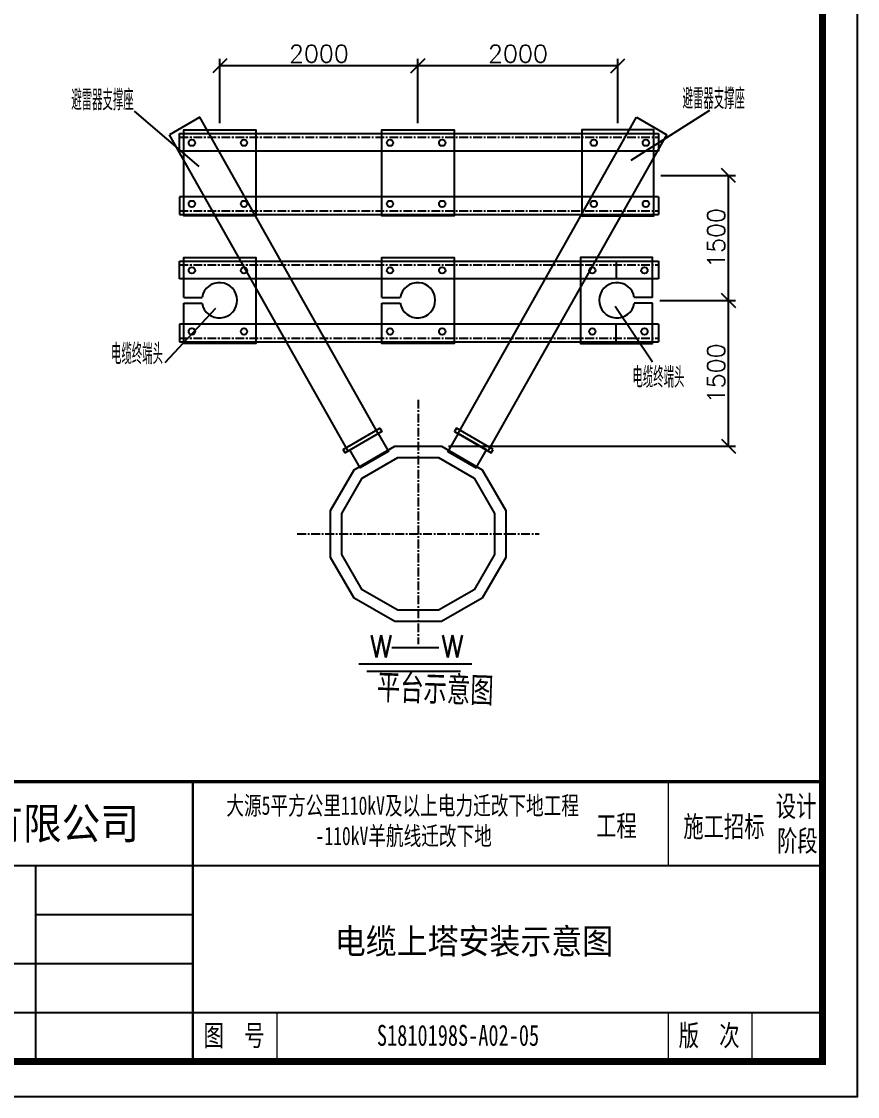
# Model space of a CAD drawing. Header units: inches. Extents: x 16 to 946, y -28 to 305.
# Drawn here: x 826.3 to 945.7, y 1.9 to 155.6 of the extents above; entities that cross this region are included whole.
import ezdxf
from ezdxf.enums import TextEntityAlignment as Align

# ---------------------------------------------------------------- set-up
doc = ezdxf.new("R2010")
doc.units = ezdxf.units.IN
doc.header["$MEASUREMENT"] = 0
doc.linetypes.add('CENTER', pattern=[2, 1.25, -0.25, 0.25, -0.25])
for name, color, linetype in [('2', 1, 'CENTER'), ('3', 3, 'Continuous'), ('DIM', 3, 'Continuous'), ('DRAW', 7, 'Continuous'), ('DRAW-XI', 4, 'Continuous'), ('原状电力线', 7, 'Continuous'), ('图框－字', 40, 'Continuous')]:
    doc.layers.add(name, color=color, linetype=linetype)
doc.styles.get("Standard").update_dxf_attribs({"font": 'txt', "bigfont": 'gbcbig.shx'})
doc.styles.add('仿宋', font='', dxfattribs={"width": 0.68})
doc.styles.add('宋体-0.71', font='', dxfattribs={"width": 0.71})
doc.styles.add('宋体-0.9', font='', dxfattribs={"width": 0.9})
doc.styles.add('宋体B', font='', dxfattribs={"width": 0.75, "height": 3.5})
doc.styles.get('仿宋').set_extended_font_data('FangSong_GB2312')
doc.styles.get('宋体-0.71').set_extended_font_data('SimSun')
doc.styles.get('宋体-0.9').set_extended_font_data('SimSun')
doc.styles.get('宋体B').set_extended_font_data('SimSun')
doc.dimstyles.new('STANDARD$0', dxfattribs={"dimtxt": 2.5, "dimasz": 2, "dimexe": 1, "dimexo": 1, "dimgap": 0.5, "dimtad": 1, "dimdec": 0, "dimlfac": 100, "dimzin": 10, "dimdsep": 46, "dimlunit": 6, "dimtxsty": 'Standard', "dimblk1": 'OBLIQUE', "dimblk2": 'OBLIQUE', "dimsah": 1, "dimcen": 2.5, "dimclrd": 6, "dimclre": 6, "dimclrt": 2, "dimadec": 0, "dimazin": 0, "dimtfac": 1, "dimtdec": 0, "dimtofl": 0, "dimtmove": 0, "dimatfit": 3, "dimldrblk": 'OBLIQUE', "dimfxl": 1, "dimtolj": 1, "dimtzin": 10, "dimarcsym": 0})

# ---------------------------------------------------------------- blocks, each defined once
blk = doc.blocks.new('_OBLIQUE')
at = {"color": 0, "linetype": 'ByBlock'}
blk.add_line((-0.5, -0.5), (0.5, 0.5), dxfattribs=at)
blk = doc.blocks.new('*D13')
at = {"layer": 'DEFPOINTS', "color": 0}
for p in [(916.4736887752006, 115.706049952079), (927.2912259610093, 115.706049952079), (886.3090104502044, 94.84591049940127)]:
    blk.add_point(p, dxfattribs=at)
at = {"layer": 'DRAW', "color": 6, "lineweight": -2}
for p, q in [((917.4736887752006, 115.706049952079), (928.2912259610093, 115.7060499520789)), ((887.3090104502044, 94.84591049940127), (928.2912259610093, 94.84591049940126))]:
    blk.add_line(p, q, dxfattribs=at)
at = {"layer": 'DRAW', "color": 6, "linetype": 'ByBlock', "lineweight": -2}
blk.add_line((927.2912259610093, 94.84591049940127), (927.2912259610093, 115.706049952079), dxfattribs=at)
at = {"layer": 'DRAW', "color": 6, "lineweight": -2, "xscale": 2, "yscale": 2, "zscale": 2}
for p, rotation in [((927.2912259610093, 115.706049952079), 90), ((927.2912259610093, 94.84591049940127), 270)]:
    blk.add_blockref('_OBLIQUE', p, dxfattribs=dict(at, rotation=rotation))
at = {"layer": 'DRAW', "color": 2, "insert": (925.5412259610093, 105.2759802257403), "char_height": 2.5, "attachment_point": 5, "rotation": 90}
blk.add_mtext('\\A1;1500', dxfattribs=at)
blk = doc.blocks.new('*D14')
at = {"layer": 'DEFPOINTS', "color": 0}
for p in [(916.657405799815, 133.5493267177639), (927.2912259610093, 133.5493267177639), (916.4736887752006, 115.706049952079)]:
    blk.add_point(p, dxfattribs=at)
at = {"layer": 'DRAW', "color": 6, "lineweight": -2}
for p, q in [((917.657405799815, 133.5493267177639), (928.2912259610093, 133.5493267177639)), ((917.4736887752006, 115.706049952079), (928.2912259610093, 115.7060499520789))]:
    blk.add_line(p, q, dxfattribs=at)
at = {"layer": 'DRAW', "color": 6, "linetype": 'ByBlock', "lineweight": -2}
blk.add_line((927.2912259610093, 115.706049952079), (927.2912259610093, 133.5493267177639), dxfattribs=at)
at = {"layer": 'DRAW', "color": 6, "lineweight": -2, "xscale": 2, "yscale": 2, "zscale": 2}
for p, rotation in [((927.2912259610093, 133.5493267177639), 90), ((927.2912259610093, 115.706049952079), 270)]:
    blk.add_blockref('_OBLIQUE', p, dxfattribs=dict(at, rotation=rotation))
at = {"layer": 'DRAW', "color": 2, "insert": (925.5412259610093, 124.6276883349216), "char_height": 2.5, "attachment_point": 5, "rotation": 90}
blk.add_mtext('\\A1;1500', dxfattribs=at)
blk = doc.blocks.new('*D15')
at = {"layer": 'DEFPOINTS', "color": 0}
for p in [(882.9275084902984, 149.2178548016358), (882.9275084902984, 140.0671720594814), (911.5068294481534, 140.0671720594814)]:
    blk.add_point(p, dxfattribs=at)
at = {"layer": 'DRAW', "color": 6, "lineweight": -2}
for p, q in [((882.9275084902984, 141.0671720594814), (882.9275084902984, 150.2178548016358)), ((911.5068294481534, 141.0671720594814), (911.5068294481534, 150.2178548016358))]:
    blk.add_line(p, q, dxfattribs=at)
at = {"layer": 'DRAW', "color": 6, "linetype": 'ByBlock', "lineweight": -2}
blk.add_line((911.5068294481534, 149.2178548016358), (882.9275084902984, 149.2178548016358), dxfattribs=at)
at = {"layer": 'DRAW', "color": 6, "lineweight": -2, "xscale": 2, "yscale": 2, "zscale": 2, "rotation": 180}
blk.add_blockref('_OBLIQUE', (882.9275084902984, 149.2178548016358), dxfattribs=at)
at = {"layer": 'DRAW', "color": 6, "lineweight": -2, "xscale": 2, "yscale": 2, "zscale": 2}
blk.add_blockref('_OBLIQUE', (911.5068294481534, 149.2178548016358), dxfattribs=at)
at = {"layer": 'DRAW', "color": 2, "insert": (897.2171689692259, 150.9678548016358), "char_height": 2.5, "attachment_point": 5}
blk.add_mtext('\\A1;2000', dxfattribs=at)
blk = doc.blocks.new('*D16')
at = {"layer": 'DEFPOINTS', "color": 0}
for p in [(854.606142890385, 149.2178548016358), (854.606142890385, 140.0671720594814), (882.9275084902984, 140.0671720594814)]:
    blk.add_point(p, dxfattribs=at)
at = {"layer": 'DRAW', "color": 6, "lineweight": -2}
for p, q in [((854.606142890385, 141.0671720594814), (854.606142890385, 150.2178548016358)), ((882.9275084902984, 141.0671720594814), (882.9275084902984, 150.2178548016358))]:
    blk.add_line(p, q, dxfattribs=at)
at = {"layer": 'DRAW', "color": 6, "linetype": 'ByBlock', "lineweight": -2}
blk.add_line((882.9275084902984, 149.2178548016358), (854.606142890385, 149.2178548016358), dxfattribs=at)
at = {"layer": 'DRAW', "color": 6, "lineweight": -2, "xscale": 2, "yscale": 2, "zscale": 2, "rotation": 180}
blk.add_blockref('_OBLIQUE', (854.606142890385, 149.2178548016358), dxfattribs=at)
at = {"layer": 'DRAW', "color": 6, "lineweight": -2, "xscale": 2, "yscale": 2, "zscale": 2}
blk.add_blockref('_OBLIQUE', (882.9275084902984, 149.2178548016358), dxfattribs=at)
at = {"layer": 'DRAW', "color": 2, "insert": (868.7668256903416, 150.9678548016358), "char_height": 2.5, "attachment_point": 5}
blk.add_mtext('\\A1;2000', dxfattribs=at)

msp = doc.modelspace()

# ---------------------------------------------------------------- linework, layer by layer
at = {"color": 3}
for p, q in [((851.7454701563765, 141.8823176456912), (847.4203294236577, 139.3729500209205)), ((877.2343559406654, 96.6802786730018), (851.7454701563765, 141.8823176456839)), ((888.6720489970248, 96.68027867301635), (914.1609347812118, 141.8823176457567)), ((914.1609347812118, 141.882317645764), (918.4860755139307, 139.3729500210079)), ((872.8790636988197, 94.22438179240771), (847.4203294236577, 139.3729500209278)), ((893.0273412388706, 94.22438179242954), (918.4860755139307, 139.3729500210079))]:
    msp.add_line(p, q, dxfattribs=at)
at = {"lineweight": 13}
for p, q in [((918.6605870559783, 46.89247187919432), (918.6605870559774, 34.89247187919432)), ((940.6605870559747, 46.89247187919432), (940.6605870559747, 6.892471879194318)), ((862.7437617965224, 13.89247187919523), (862.7437617965211, 6.892471879194318)), ((918.6605870559761, 13.89247187919523), (918.6605870559747, 6.892471879194318)), ((930.6605870559756, 13.89247187919523), (930.6605870559747, 6.892471879194318))]:
    msp.add_line(p, q, dxfattribs=at)
for p, q in [((828.2437617965211, 34.89247187919432), (828.2437617965211, 6.892471879194318)), ((828.2437617965206, 27.89247187919432), (850.7437617965211, 27.89247187919432)), ((783.2437617965211, 20.89247187919432), (850.7437617965211, 20.89247187919432)), ((760.7437617965211, 13.89247187919432), (940.6605870559747, 13.89247187919432)), ((940.7437617965211, 6.892471879194318), (760.7437617965211, 6.892471879194318))]:
    msp.add_line(p, q)
msp.add_lwpolyline([(945.7437617965211, 298.8924718791943), (525.7437617965211, 298.8924718791943), (525.7437617965211, 1.892471879194318), (945.7437617965211, 1.892471879194318)], close=True)
at = {"const_width": 1}
msp.add_lwpolyline([(550.7437617965211, 6.892471879194318), (940.7437617965211, 6.892471879194318), (940.7437617965211, 293.8924718791943), (550.7437617965211, 293.8924718791943)], close=True, dxfattribs=at)
at = {"color": 3}
for points in [[(872.2356340307815, 94.40608967861544), (877.4896151957873, 97.43947711855208), (877.7733395392352, 96.94805214035068), (872.5193583742293, 93.91466470041405)], [(893.670770906916, 94.40608967864455), (888.4167897419029, 97.43947711856663), (888.1330653984551, 96.94805214036523), (893.3870465634682, 93.91466470044315)], [(873.1953757851443, 94.34837239295803), (877.2343559406654, 96.6802786730018), (878.716688771965, 94.11280289547494), (874.6777086164366, 91.78089661543117)], [(892.7110291525532, 94.34837239298713), (888.6720489970248, 96.68027867301635), (887.1897161657325, 94.11280289547494), (891.2286963212609, 91.78089661544573)], [(879.5973944874859, 69.7978187256499), (873.7849645633323, 73.15362670700915), (870.4291565819731, 78.96605663116998), (870.4291565819731, 85.6776725938812), (873.7849645633323, 91.49010251803475), (879.5973944874859, 94.84591049940127), (886.3090104502044, 94.84591049940127), (892.1214403743579, 91.49010251803475), (895.4772483557172, 85.6776725938812), (895.4772483557172, 78.96605663116998), (892.1214403743579, 73.15362670700915), (886.3090104502044, 69.7978187256499)], [(880.0309845262818, 71.41599878008628), (874.9695545789727, 74.33821672264958), (872.0473366364095, 79.39964666995866), (872.0473366364095, 85.24408255509252), (874.9695545789727, 90.3055125024016), (880.0309845262818, 93.22773044496489), (885.8754204114084, 93.22773044496489), (890.9368503587248, 90.3055125024016), (893.8590683012881, 85.24408255509252), (893.8590683012881, 79.39964666995866), (890.9368503587248, 74.33821672264958), (885.8754204114084, 71.41599878008628)]]:
    msp.add_lwpolyline(points, close=True, dxfattribs=at)
at = {"lineweight": 60, "const_width": 0.5}
msp.add_lwpolyline([(760.7437617965211, 6.892471879194318), (760.7437617965211, 46.89247187919432), (940.7437617965211, 46.89247187919432)], dxfattribs=at)
at = {"lineweight": 30, "const_width": 0.3}
for points in [[(850.7437617965211, 6.892471879194318), (850.7437617965211, 46.89247187919432)], [(760.9937617965211, 34.89247187919432), (940.6605870559747, 34.89247187919432)]]:
    msp.add_lwpolyline(points, dxfattribs=at)
at = {"layer": '2'}
for p, q in [((848.8345440923513, 139.0412620102338), (917.2784282461871, 139.0412620102338)), ((848.8345440923513, 128.5342876910776), (917.2784282461871, 128.5342876910776)), ((848.8345440923513, 120.7989934340198), (917.2784282461871, 120.7989934340198)), ((848.8345440923513, 110.2920191148637), (917.2784282461871, 110.2920191148637)), ((882.9532024688597, 101.5064291356589), (882.9532024688597, 66.54995834170177)), ((865.67779677629, 82.32186461252195), (900.2286081614002, 82.32186461252195))]:
    msp.add_line(p, q, dxfattribs=at)
at = {"layer": 'DRAW'}
for p, q in [((851.6673813972084, 134.8344652666978), (842.3868788306063, 142.7511712490427)), ((913.3821852118053, 135.7702393789636), (924.6196955530104, 142.9089968196326)), ((848.8345440923513, 139.5701530334458), (917.2784282461871, 139.5701530334531)), ((848.8345440923513, 137.0453823084294), (848.8345440923513, 139.5701530334458)), ((917.2784282461871, 139.5701530334458), (917.2784282461871, 137.0453823084294)), ((917.2784282461871, 137.0453823084294), (848.8345440923513, 137.0453823084294)), ((917.2784282461871, 130.530167392882), (848.8345440923513, 130.530167392882)), ((848.8345440923513, 130.530167392882), (848.8345440923513, 128.0053966678656)), ((917.2784282461871, 130.530167392882), (917.2784282461871, 128.0053966678656)), ((848.8345440923513, 128.0053966678656), (917.2784282461871, 128.0053966678656)), ((848.8345440923513, 121.3278844572319), (917.2784282461871, 121.3278844572392)), ((848.8345440923513, 118.8031137322155), (848.8345440923513, 121.3278844572319)), ((911.240749512006, 121.3278844572319), (911.240749512006, 118.8031137322155)), ((917.2784282461871, 121.3278844572319), (917.2784282461871, 118.8031137322155)), ((917.2784282461871, 118.8031137322155), (848.8345440923513, 118.8031137322155)), ((849.4555665387234, 116.1390619411518), (852.0603536922936, 116.1390619411518)), ((849.4555665387234, 115.30705814155), (852.0603536922936, 115.30705814155)), ((877.7769321386368, 116.1390619411518), (880.381719292207, 116.1390619411518)), ((877.7769321386368, 115.30705814155), (880.381719292207, 115.30705814155)), ((916.4508383990396, 116.1390619410063), (913.8460512454694, 116.1390619410136)), ((916.4508383990324, 115.3070581414045), (913.8460512454621, 115.3070581414117)), ((853.9704962032483, 114.5368255166591), (846.7529255995687, 106.7665904318978)), ((911.129138118944, 114.8996051268236), (916.4490103689095, 106.9254681729558)), ((917.2784282461871, 112.2878988166681), (848.8345440923513, 112.2878988166681)), ((848.8345440923513, 112.2878988166681), (848.8345440923513, 109.7631280916517)), ((911.240749512006, 109.7631280916517), (911.240749512006, 112.2878988166681)), ((917.2784282461871, 112.2878988166681), (917.2784282461871, 109.7631280916517)), ((848.8345440923513, 109.7631280916517), (917.2784282461871, 109.7631280916517)), ((874.4905264498957, 63.76842177683784), (890.6027476858726, 63.76842177683784))]:
    msp.add_line(p, q, dxfattribs=at)
for points in [[(849.4555665387234, 133.5493267177639), (849.4555665387234, 140.0671720594814), (859.7567192420465, 140.0671720594814), (859.7567192420465, 127.8072378959091), (849.4555665387234, 127.8072378959091), (849.4555665387234, 133.5493267177639)], [(877.7769321386368, 133.5493267177639), (877.7769321386368, 140.0671720594814), (888.0780848419599, 140.0671720594814), (888.0780848419599, 127.8072378959091), (877.7769321386368, 127.8072378959091), (877.7769321386368, 133.5493267177639)], [(916.657405799815, 133.5493267177639), (916.657405799815, 140.0671720594814), (906.3562530964919, 140.0671720594814), (906.3562530964919, 127.8072378959091), (916.657405799815, 127.8072378959091), (916.657405799815, 133.5493267177639)], [(849.4555665387234, 116.1390619411518), (849.4555665387234, 121.8249034832675), (859.7567192420465, 121.8249034832675), (859.7567192420465, 109.5649693196951), (849.4555665387234, 109.5649693196951), (849.4555665387234, 115.30705814155)], [(877.7769321386368, 116.1390619411518), (877.7769321386368, 121.8249034832675), (888.0780848419599, 121.8249034832675), (888.0780848419599, 109.5649693196951), (877.7769321386368, 109.5649693196951), (877.7769321386368, 115.30705814155)], [(916.4508383990396, 116.1390619410063), (916.4508383990615, 121.8249034831219), (906.1496856957383, 121.8249034831656), (906.1496856956874, 109.5649693195933), (916.4508383990105, 109.5649693195496), (916.4508383990324, 115.3070581414045)]]:
    msp.add_lwpolyline(points, dxfattribs=at)
for centre in [(850.6123033603435, 138.2412178886711), (858.0636587018162, 138.2412178886711), (878.9336689602569, 138.2412178886711), (886.3850243017296, 138.2412178886711), (908.0493136367222, 138.2412178886711), (915.5006689781949, 138.2412178886711), (850.6123033603435, 129.5022845240068), (858.0636587018162, 129.5022845240068), (878.9336689602569, 129.5022845240068), (886.3850243017296, 129.5022845240068), (908.0493136367222, 129.5022845240068), (915.5006689781949, 129.5022845240068), (850.6123033603435, 119.9989493124572), (858.0636587018162, 119.9989493124572), (878.9336689602569, 119.9989493124572), (886.3850243017296, 119.9989493124572), (907.8427462359614, 119.998949312348), (915.294101577434, 119.9989493123189), (850.6123033603435, 111.2600159477929), (858.0636587018162, 111.2600159477929), (878.9336689602569, 111.2600159477929), (886.3850243017296, 111.2600159477929), (907.8427462359177, 111.2600159476838), (915.2941015773904, 111.2600159476547)]:
    msp.add_circle(centre, 0.4549322072125506, dxfattribs=at)
for centre, start, end in [((854.5512004302946, 115.7230600413509), 189.4815860365096, 170.5184139634904), ((882.872566030208, 115.7230600413509), 189.4815860365096, 170.5184139634904), ((911.3552045074684, 115.7230600412272), 9.481586036060902, 350.5184139630776)]:
    msp.add_arc(centre, 2.525346521340969, start, end, dxfattribs=at)
at = {"layer": 'DRAW-XI'}
for p, q in [((879.1710223886694, 66.06755128015857), (885.925254806265, 66.06755128015857)), ((875.6249437559018, 62.70912280631228), (888.981117454794, 62.70912280631228))]:
    msp.add_line(p, q, dxfattribs=at)
at = {"layer": '图框－字', "color": 0}
msp.add_line((940.7437617965211, 293.8694227865071), (940.7437617965279, 145.8299036602118), dxfattribs=at)

# ---------------------------------------------------------------- texts
at = {"color": 7, "style": '仿宋', "width": 0.68}
msp.add_text('平台示意图', height=3.599999999999999, rotation=358.1241858891217, dxfattribs=at).set_placement((877.0010413382324, 58.68698954291517))
for s, height, style, width, p in [('设计', 3, '宋体-0.71', 0.71, (934.0605078613903, 41.90228187319303)), ('四川锦能电力设计有限公司', 4.5, '宋体-0.9', 0.9, (776.7573215823018, 38.68097165849508)), ('工程', 3, '宋体-0.71', 0.71, (908.3868699612308, 39.09070979666035)), ('施工招标', 3, '宋体-0.71', 0.71, (920.8445449930819, 38.99002540773995)), ('阶段', 3, '宋体-0.71', 0.71, (934.2463450072196, 36.94526094364414)), ('电缆上塔安装示意图', 3.6, '宋体-0.9', 0.9, (871.0445233758301, 22.28971295635301)), ('图  号', 3, '宋体-0.71', 0.71, (852.285617304186, 9.1227089006818)), ('版  次', 3, '宋体-0.71', 0.71, (920.184334158314, 9.1227089006818)), ('S1810198S-A02-05', 3, '宋体-0.71', 0.71, (877.0572131969261, 9.136421300808024))]:
    msp.add_text(s, height=height, dxfattribs=dict(style=style, width=width)).set_placement(p)
at = {"layer": '3'}
for p in [(877.6657288646747, 66.24704925613833), (887.8616212240959, 66.24704925613833)]:
    msp.add_attdef('W', text='', height=3.199999999998909, dxfattribs=at).set_placement(p, align=Align.MIDDLE)
at = {"layer": 'DIM', "color": 0, "width": 0.7}
for s, p in [('避雷器支撑座', (833.3804975264984, 142.8857006637297)), ('避雷器支撑座', (920.7441332192466, 143.0651506688932)), ('电缆终端头', (839.0553435230454, 106.5749401956546)), ('电缆终端头', (913.5808829246453, 103.2311401492384))]:
    msp.add_text(s, height=2.946127946132154, dxfattribs=at).set_placement(p)
at = {"layer": '原状电力线', "style": '宋体B', "width": 0.7}
for s, p in [('大源5平方公里110kV及以上电力迁改下地工程', (880.7344483355798, 43.49029505157193)), ('-110kV羊航线迁改下地', (880.883629979922, 39.15017842141015))]:
    msp.add_text(s, height=2.64, dxfattribs=at).set_placement(p, align=Align.MIDDLE_CENTER)

# ---------------------------------------------------------------- dimensions: what is measured, and where the dimension line sits
at = {"layer": 'DRAW'}
for base, p1, p2, override, picture, middle in [((854.606142890385, 149.2178548016358), (882.9275084902984, 140.0671720594814), (854.606142890385, 140.0671720594814), {"dimtmove": 1, "dimfxl": 1.25}, '*D16', (868.7668256903416, 150.9678548016358)), ((882.9275084902984, 149.2178548016358), (911.5068294481534, 140.0671720594814), (882.9275084902984, 140.0671720594814), {"dimfxl": 1.25}, '*D15', (897.2171689692259, 150.9678548016358))]:
    dim = msp.add_linear_dim(base=base, p1=p1, p2=p2, text='2000', dimstyle='STANDARD$0', override=override, dxfattribs=at)
    dim.commit()
    dim.dimension.update_dxf_attribs({"geometry": picture, "text_midpoint": middle})
for base, p1, p2, override, picture, middle in [((927.2912259610093, 133.5493267177639), (916.4736887752006, 115.706049952079), (916.657405799815, 133.5493267177639), {"dimtmove": 1, "dimfxl": 1.25}, '*D14', (925.5412259610093, 124.6276883349216)), ((927.2912259610093, 115.706049952079), (886.3090104502044, 94.84591049940127), (916.4736887752006, 115.706049952079), {"dimfxl": 1.25}, '*D13', (925.5412259610093, 105.2759802257403))]:
    dim = msp.add_linear_dim(base=base, p1=p1, p2=p2, angle=90, text='1500', dimstyle='STANDARD$0', override=override, dxfattribs=at)
    dim.commit()
    dim.dimension.update_dxf_attribs({"geometry": picture, "text_midpoint": middle})

doc.saveas('drawing.dxf')
